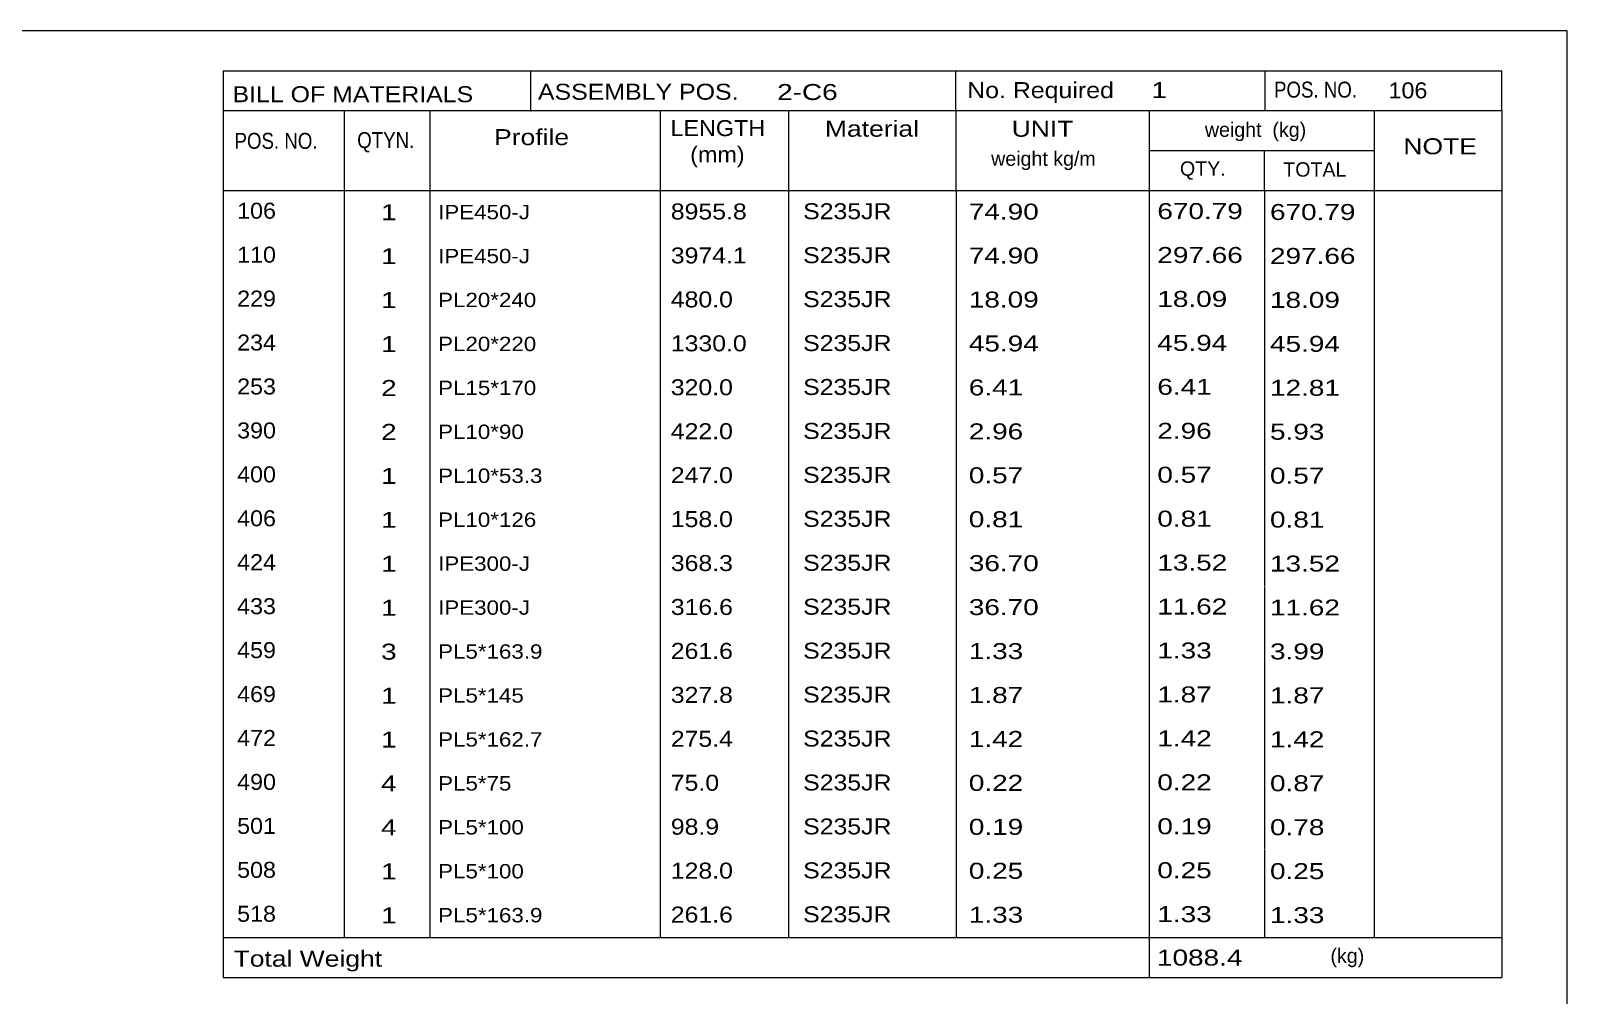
# Model space of a CAD drawing. Header units: millimetres. Extents: x 2 to 579, y 1 to 825.
# Drawn here: x 367.5 to 579, y 692.2 to 825 of the extents above; entities that cross this region are included whole.
import ezdxf

# ---------------------------------------------------------------- set-up
doc = ezdxf.new("R2010")
doc.units = ezdxf.units.MM
doc.linetypes.add('XKITLINE00', pattern=[0])
doc.layers.add('DrawingSheet', color=5, linetype='Continuous', lineweight=0)
doc.layers.add('OtherObjectType', color=7, linetype='Continuous', lineweight=0)
doc.styles.add('ARIAL_NARROW', font='ARIALN.TTF')

# ---------------------------------------------------------------- blocks, each defined once
blk = doc.blocks.new('*A177')
at = {"layer": 'DrawingSheet', "color": 5, "linetype": 'XKITLINE00', "lineweight": 0}
for p, q in [((579, 825), (5, 825)), ((579, 5), (579, 825))]:
    blk.add_line(p, q, dxfattribs=at)
blk = doc.blocks.new('*A183')
at = {"layer": 'OtherObjectType', "color": 7, "linetype": 'XKITLINE00', "lineweight": 0}
for p, q in [((393.98, 819.5), (569.98, 819.5)), ((393.98, 819.5), (393.98, 808.5)), ((436.26, 819.42), (436.26, 813.87)), ((494.85, 814), (494.85, 819.5)), ((537.43, 813.96), (537.43, 819.42)), ((569.98, 814), (569.98, 819.5)), ((393.98, 814), (569.98, 814)), ((410.64, 814), (410.64, 803)), ((422.4, 813.98), (422.4, 803.03)), ((454.12, 813.99), (454.13, 803)), ((471.78, 813.98), (471.78, 803)), ((494.85, 813.98), (494.85, 803)), ((521.43, 814), (521.43, 803)), ((552.42, 814), (552.42, 803)), ((569.98, 814), (569.98, 808.5)), ((393.98, 808.5), (393.98, 803)), ((521.45, 808.52), (552.45, 808.52)), ((537.28, 808.52), (537.28, 803)), ((569.98, 808.5), (569.98, 803)), ((393.98, 803), (569.98, 803)), ((393.98, 803), (393.98, 796.95)), ((410.63, 803), (410.63, 796.95)), ((422.44, 802.99), (422.44, 796.95)), ((454.12, 803), (454.11, 796.95)), ((471.79, 803), (471.79, 796.95)), ((494.87, 803), (494.87, 796.95)), ((521.44, 803), (521.44, 796.95)), ((537.33, 802.95), (537.33, 796.95)), ((552.43, 803), (552.43, 796.95)), ((569.98, 803), (569.98, 796.95)), ((393.98, 796.95), (393.98, 790.9)), ((410.63, 796.95), (410.63, 790.9)), ((422.44, 796.94), (422.44, 790.9)), ((454.12, 796.95), (454.11, 790.9)), ((471.79, 796.95), (471.79, 790.9)), ((494.87, 796.95), (494.87, 790.9)), ((521.44, 796.95), (521.44, 790.9)), ((537.33, 796.9), (537.33, 790.9)), ((552.43, 796.95), (552.43, 790.9)), ((569.98, 796.95), (569.98, 790.9)), ((393.98, 790.9), (393.98, 784.85)), ((410.63, 790.9), (410.63, 784.85)), ((422.44, 790.89), (422.44, 784.85)), ((454.12, 790.9), (454.11, 784.85)), ((471.79, 790.9), (471.79, 784.85)), ((494.87, 790.9), (494.87, 784.85)), ((521.44, 790.9), (521.44, 784.85)), ((537.33, 790.85), (537.33, 784.85)), ((552.43, 790.9), (552.43, 784.85)), ((569.98, 790.9), (569.98, 784.85)), ((393.98, 784.85), (393.98, 778.8)), ((410.63, 784.85), (410.63, 778.8)), ((422.44, 784.84), (422.44, 778.8)), ((454.12, 784.85), (454.11, 778.8)), ((471.79, 784.85), (471.79, 778.8)), ((494.87, 784.85), (494.87, 778.8)), ((521.44, 784.85), (521.44, 778.8)), ((537.33, 784.8), (537.33, 778.8)), ((552.43, 784.85), (552.43, 778.8)), ((569.98, 784.85), (569.98, 778.8)), ((393.98, 778.8), (393.98, 772.75)), ((410.63, 778.8), (410.63, 772.75)), ((422.44, 778.79), (422.44, 772.75)), ((454.12, 778.8), (454.11, 772.75)), ((471.79, 778.8), (471.79, 772.75)), ((494.87, 778.8), (494.87, 772.75)), ((521.44, 778.8), (521.44, 772.75)), ((537.33, 778.75), (537.33, 772.75)), ((552.43, 778.8), (552.43, 772.75)), ((569.98, 778.8), (569.98, 772.75)), ((393.98, 772.75), (393.98, 766.7)), ((410.63, 772.75), (410.63, 766.7)), ((422.44, 772.74), (422.44, 766.7)), ((454.12, 772.75), (454.11, 766.7)), ((471.79, 772.75), (471.79, 766.7)), ((494.87, 772.75), (494.87, 766.7)), ((521.44, 772.75), (521.44, 766.7)), ((537.33, 772.7), (537.33, 766.7)), ((552.43, 772.75), (552.43, 766.7)), ((569.98, 772.75), (569.98, 766.7)), ((393.98, 766.7), (393.98, 760.65)), ((410.63, 766.7), (410.63, 760.65)), ((422.44, 766.69), (422.44, 760.65)), ((454.12, 766.7), (454.11, 760.65)), ((471.79, 766.7), (471.79, 760.65)), ((494.87, 766.7), (494.87, 760.65)), ((521.44, 766.7), (521.44, 760.65)), ((537.33, 766.65), (537.33, 760.65)), ((552.43, 766.7), (552.43, 760.65)), ((569.98, 766.7), (569.98, 760.65)), ((393.98, 760.65), (393.98, 754.6)), ((410.63, 760.65), (410.63, 754.6)), ((422.44, 760.64), (422.44, 754.6)), ((454.12, 760.65), (454.11, 754.6)), ((471.79, 760.65), (471.79, 754.6)), ((494.87, 760.65), (494.87, 754.6)), ((521.44, 760.65), (521.44, 754.6)), ((537.33, 760.6), (537.33, 754.6)), ((552.43, 760.65), (552.43, 754.6)), ((569.98, 760.65), (569.98, 754.6)), ((393.98, 754.6), (393.98, 748.55)), ((410.63, 754.6), (410.63, 748.55)), ((422.44, 754.59), (422.44, 748.55)), ((454.12, 754.6), (454.11, 748.55)), ((471.79, 754.6), (471.79, 748.55)), ((494.87, 754.6), (494.87, 748.55)), ((521.44, 754.6), (521.44, 748.55)), ((537.33, 754.55), (537.33, 748.55)), ((552.43, 754.6), (552.43, 748.55)), ((569.98, 754.6), (569.98, 748.55)), ((393.98, 748.55), (393.98, 742.5)), ((410.63, 748.55), (410.63, 742.5)), ((422.44, 748.54), (422.44, 742.5)), ((454.12, 748.55), (454.11, 742.5)), ((471.79, 748.55), (471.79, 742.5)), ((494.87, 748.55), (494.87, 742.5)), ((521.44, 748.55), (521.44, 742.5)), ((537.33, 748.5), (537.33, 742.5)), ((552.43, 748.55), (552.43, 742.5)), ((569.98, 748.55), (569.98, 742.5)), ((393.98, 742.5), (393.98, 736.45)), ((410.63, 742.5), (410.63, 736.45)), ((422.44, 742.49), (422.44, 736.45)), ((454.12, 742.5), (454.11, 736.45)), ((471.79, 742.5), (471.79, 736.45)), ((494.87, 742.5), (494.87, 736.45)), ((521.44, 742.5), (521.44, 736.45)), ((552.43, 742.5), (552.43, 736.45)), ((569.98, 742.5), (569.98, 736.45)), ((537.33, 742.45), (537.33, 736.45)), ((393.98, 736.45), (393.98, 730.4)), ((410.63, 736.45), (410.63, 730.4)), ((422.44, 736.44), (422.44, 730.4)), ((454.12, 736.45), (454.11, 730.4)), ((471.79, 736.45), (471.79, 730.4)), ((494.87, 736.45), (494.87, 730.4)), ((521.44, 736.45), (521.44, 730.4)), ((537.33, 736.4), (537.33, 730.4)), ((552.43, 736.45), (552.43, 730.4)), ((569.98, 736.45), (569.98, 730.4)), ((393.98, 730.4), (393.98, 724.35)), ((410.63, 730.4), (410.63, 724.35)), ((422.44, 730.39), (422.44, 724.35)), ((454.12, 730.4), (454.11, 724.35)), ((471.79, 730.4), (471.79, 724.35)), ((494.87, 730.4), (494.87, 724.35)), ((521.44, 730.4), (521.44, 724.35)), ((537.33, 730.35), (537.33, 724.35)), ((552.43, 730.4), (552.43, 724.35)), ((569.98, 730.4), (569.98, 724.35)), ((393.98, 724.35), (393.98, 718.3)), ((410.63, 724.35), (410.63, 718.3)), ((422.44, 724.34), (422.44, 718.3)), ((454.12, 724.35), (454.11, 718.3)), ((471.79, 724.35), (471.79, 718.3)), ((494.87, 724.35), (494.87, 718.3)), ((521.44, 724.35), (521.44, 718.3)), ((537.33, 724.3), (537.33, 718.3)), ((552.43, 724.35), (552.43, 718.3)), ((569.98, 724.35), (569.98, 718.3)), ((393.98, 718.3), (393.98, 712.25)), ((410.63, 718.3), (410.63, 712.25)), ((422.44, 718.29), (422.44, 712.25)), ((454.12, 718.3), (454.11, 712.25)), ((471.79, 718.3), (471.79, 712.25)), ((494.87, 718.3), (494.87, 712.25)), ((521.44, 718.3), (521.44, 712.25)), ((537.33, 718.25), (537.33, 712.25)), ((552.43, 718.3), (552.43, 712.25)), ((569.98, 718.3), (569.98, 712.25)), ((393.98, 712.25), (393.98, 706.2)), ((410.63, 712.25), (410.63, 706.2)), ((422.44, 712.24), (422.44, 706.2)), ((454.12, 712.25), (454.11, 706.2)), ((471.79, 712.25), (471.79, 706.2)), ((494.87, 712.25), (494.87, 706.2)), ((521.44, 712.25), (521.44, 706.2)), ((537.33, 712.2), (537.33, 706.2)), ((552.43, 712.25), (552.43, 706.2)), ((569.98, 712.25), (569.98, 706.2)), ((393.98, 706.2), (393.98, 700.15)), ((410.63, 706.2), (410.63, 700.15)), ((422.44, 706.19), (422.44, 700.15)), ((454.12, 706.2), (454.11, 700.15)), ((471.79, 706.2), (471.79, 700.15)), ((494.87, 706.2), (494.87, 700.15)), ((521.44, 706.2), (521.44, 700.15)), ((537.33, 706.15), (537.33, 700.15)), ((552.43, 706.2), (552.43, 700.15)), ((569.98, 706.2), (569.98, 700.15)), ((393.98, 700.15), (569.98, 700.15)), ((393.98, 700.15), (393.98, 694.65)), ((521.44, 700.15), (521.44, 694.65)), ((569.98, 700.15), (569.98, 694.65)), ((393.98, 694.65), (569.98, 694.65))]:
    blk.add_line(p, q, dxfattribs=at)
at = {"layer": 'OtherObjectType', "color": 7, "style": 'ARIAL_NARROW'}
for s, height, width, p in [('BILL OF MATERIALS', 2.2, 1.36, (395.25, 815.16)), ('ASSEMBLY POS.', 2.2, 1.36, (437.3, 815.5)), ('2-C6', 2.2, 1.525501, (470.23, 815.46)), ('No. Required', 2.2, 1.36, (496.39, 815.72)), ('1', 2.2, 1.525501, (521.75, 815.72)), ('POS. NO.', 2.2, 1.02, (538.63, 815.79)), ('106', 2.2, 1.270501, (554.4, 815.69)), ('LENGTH', 2.2, 1.275, (455.54, 810.49)), ('Material', 2.2, 1.445, (476.81, 810.41)), ('UNIT', 2.2, 1.445, (502.52, 810.4)), ('weight  (kg)', 1.98, 1.19, (529.11, 810.39)), ('POS. NO.', 2.2, 1.02, (395.53, 808.74)), ('QTYN.', 2.2, 1.02, (412.42, 808.84)), ('Profile', 2.2, 1.445, (431.26, 809.25)), ('NOTE', 2.2, 1.445, (556.44, 807.99)), ('(mm)', 2.2, 1.275, (458.26, 806.86)), ('weight kg/m', 1.98, 1.19, (499.69, 806.4)), ('QTY.', 1.98, 1.19, (525.68, 805.03)), ('TOTAL', 1.98, 1.19, (539.9, 804.91)), ('106', 2.2, 1.270501, (395.89, 799.12)), ('1', 2.2, 1.525501, (415.71, 798.91)), ('IPE450-J', 1.98, 1.355501, (423.56, 799.04)), ('8955.8', 2.2, 1.355501, (455.59, 799.01)), ('S235JR', 2.2, 1.355501, (473.81, 799.05)), ('74.90', 2.2, 1.525501, (496.62, 798.99)), ('670.79', 2.2, 1.525501, (522.57, 799.07)), ('670.79', 2.2, 1.525501, (538.08, 798.94)), ('110', 2.2, 1.270501, (395.89, 793.07)), ('1', 2.2, 1.525501, (415.71, 792.86)), ('IPE450-J', 1.98, 1.355501, (423.56, 792.99)), ('3974.1', 2.2, 1.355501, (455.59, 792.96)), ('S235JR', 2.2, 1.355501, (473.81, 793)), ('74.90', 2.2, 1.525501, (496.62, 792.94)), ('297.66', 2.2, 1.525501, (522.57, 793.02)), ('297.66', 2.2, 1.525501, (538.08, 792.89)), ('229', 2.2, 1.270501, (395.89, 787.02)), ('1', 2.2, 1.525501, (415.71, 786.81)), ('480.0', 2.2, 1.355501, (455.59, 786.91)), ('S235JR', 2.2, 1.355501, (473.81, 786.95)), ('18.09', 2.2, 1.525501, (496.62, 786.89)), ('18.09', 2.2, 1.525501, (522.57, 786.97)), ('18.09', 2.2, 1.525501, (538.08, 786.84)), ('PL20*240', 1.98, 1.355501, (423.56, 786.94)), ('234', 2.2, 1.270501, (395.89, 780.97)), ('1', 2.2, 1.525501, (415.71, 780.76)), ('PL20*220', 1.98, 1.355501, (423.56, 780.89)), ('1330.0', 2.2, 1.355501, (455.59, 780.86)), ('S235JR', 2.2, 1.355501, (473.81, 780.9)), ('45.94', 2.2, 1.525501, (496.62, 780.84)), ('45.94', 2.2, 1.525501, (522.57, 780.92)), ('45.94', 2.2, 1.525501, (538.08, 780.79)), ('253', 2.2, 1.270501, (395.89, 774.92)), ('2', 2.2, 1.525501, (415.71, 774.71)), ('PL15*170', 1.98, 1.355501, (423.56, 774.84)), ('320.0', 2.2, 1.355501, (455.59, 774.81)), ('S235JR', 2.2, 1.355501, (473.81, 774.85)), ('6.41', 2.2, 1.525501, (496.62, 774.79)), ('6.41', 2.2, 1.525501, (522.57, 774.87)), ('12.81', 2.2, 1.525501, (538.08, 774.74)), ('390', 2.2, 1.270501, (395.89, 768.87)), ('2', 2.2, 1.525501, (415.71, 768.66)), ('PL10*90', 1.98, 1.355501, (423.56, 768.79)), ('422.0', 2.2, 1.355501, (455.59, 768.76)), ('S235JR', 2.2, 1.355501, (473.81, 768.8)), ('2.96', 2.2, 1.525501, (496.62, 768.74)), ('2.96', 2.2, 1.525501, (522.57, 768.82)), ('5.93', 2.2, 1.525501, (538.08, 768.69)), ('400', 2.2, 1.270501, (395.89, 762.82)), ('1', 2.2, 1.525501, (415.71, 762.61)), ('PL10*53.3', 1.98, 1.355501, (423.56, 762.74)), ('247.0', 2.2, 1.355501, (455.59, 762.71)), ('S235JR', 2.2, 1.355501, (473.81, 762.75)), ('0.57', 2.2, 1.525501, (496.62, 762.69)), ('0.57', 2.2, 1.525501, (522.57, 762.77)), ('0.57', 2.2, 1.525501, (538.08, 762.64)), ('406', 2.2, 1.270501, (395.89, 756.77)), ('1', 2.2, 1.525501, (415.71, 756.56)), ('PL10*126', 1.98, 1.355501, (423.56, 756.69)), ('158.0', 2.2, 1.355501, (455.59, 756.66)), ('S235JR', 2.2, 1.355501, (473.81, 756.7)), ('0.81', 2.2, 1.525501, (496.62, 756.64)), ('0.81', 2.2, 1.525501, (522.57, 756.72)), ('0.81', 2.2, 1.525501, (538.08, 756.59)), ('424', 2.2, 1.270501, (395.89, 750.72)), ('1', 2.2, 1.525501, (415.71, 750.51)), ('IPE300-J', 1.98, 1.355501, (423.56, 750.64)), ('368.3', 2.2, 1.355501, (455.59, 750.61)), ('S235JR', 2.2, 1.355501, (473.81, 750.65)), ('36.70', 2.2, 1.525501, (496.62, 750.59)), ('13.52', 2.2, 1.525501, (522.57, 750.67)), ('13.52', 2.2, 1.525501, (538.08, 750.54)), ('433', 2.2, 1.270501, (395.89, 744.67)), ('316.6', 2.2, 1.355501, (455.59, 744.56)), ('S235JR', 2.2, 1.355501, (473.81, 744.6)), ('36.70', 2.2, 1.525501, (496.62, 744.54)), ('11.62', 2.2, 1.525501, (522.57, 744.62)), ('11.62', 2.2, 1.525501, (538.08, 744.49)), ('1', 2.2, 1.525501, (415.71, 744.46)), ('IPE300-J', 1.98, 1.355501, (423.56, 744.59)), ('459', 2.2, 1.270501, (395.89, 738.62)), ('3', 2.2, 1.525501, (415.71, 738.41)), ('PL5*163.9', 1.98, 1.355501, (423.56, 738.54)), ('261.6', 2.2, 1.355501, (455.59, 738.51)), ('S235JR', 2.2, 1.355501, (473.81, 738.55)), ('1.33', 2.2, 1.525501, (496.62, 738.49)), ('1.33', 2.2, 1.525501, (522.57, 738.57)), ('3.99', 2.2, 1.525501, (538.08, 738.44)), ('469', 2.2, 1.270501, (395.89, 732.57)), ('1', 2.2, 1.525501, (415.71, 732.36)), ('PL5*145', 1.98, 1.355501, (423.56, 732.49)), ('327.8', 2.2, 1.355501, (455.59, 732.46)), ('S235JR', 2.2, 1.355501, (473.81, 732.5)), ('1.87', 2.2, 1.525501, (496.62, 732.44)), ('1.87', 2.2, 1.525501, (522.57, 732.52)), ('1.87', 2.2, 1.525501, (538.08, 732.39)), ('472', 2.2, 1.270501, (395.89, 726.52)), ('1', 2.2, 1.525501, (415.71, 726.31)), ('PL5*162.7', 1.98, 1.355501, (423.56, 726.44)), ('275.4', 2.2, 1.355501, (455.59, 726.41)), ('S235JR', 2.2, 1.355501, (473.81, 726.45)), ('1.42', 2.2, 1.525501, (496.62, 726.39)), ('1.42', 2.2, 1.525501, (522.57, 726.47)), ('1.42', 2.2, 1.525501, (538.08, 726.34)), ('490', 2.2, 1.270501, (395.89, 720.47)), ('4', 2.2, 1.525501, (415.71, 720.26)), ('PL5*75', 1.98, 1.355501, (423.56, 720.39)), ('75.0', 2.2, 1.355501, (455.59, 720.36)), ('S235JR', 2.2, 1.355501, (473.81, 720.4)), ('0.22', 2.2, 1.525501, (496.62, 720.34)), ('0.22', 2.2, 1.525501, (522.57, 720.42)), ('0.87', 2.2, 1.525501, (538.08, 720.29)), ('501', 2.2, 1.270501, (395.89, 714.42)), ('4', 2.2, 1.525501, (415.71, 714.21)), ('PL5*100', 1.98, 1.355501, (423.56, 714.34)), ('98.9', 2.2, 1.355501, (455.59, 714.31)), ('S235JR', 2.2, 1.355501, (473.81, 714.35)), ('0.19', 2.2, 1.525501, (496.62, 714.29)), ('0.19', 2.2, 1.525501, (522.57, 714.37)), ('0.78', 2.2, 1.525501, (538.08, 714.24)), ('508', 2.2, 1.270501, (395.89, 708.37)), ('1', 2.2, 1.525501, (415.71, 708.16)), ('PL5*100', 1.98, 1.355501, (423.56, 708.29)), ('128.0', 2.2, 1.355501, (455.59, 708.26)), ('S235JR', 2.2, 1.355501, (473.81, 708.3)), ('0.25', 2.2, 1.525501, (496.62, 708.24)), ('0.25', 2.2, 1.525501, (522.57, 708.32)), ('0.25', 2.2, 1.525501, (538.08, 708.19)), ('518', 2.2, 1.270501, (395.89, 702.32)), ('261.6', 2.2, 1.355501, (455.59, 702.21)), ('S235JR', 2.2, 1.355501, (473.81, 702.25)), ('1.33', 2.2, 1.525501, (496.62, 702.19)), ('1.33', 2.2, 1.525501, (522.57, 702.27)), ('1', 2.2, 1.525501, (415.71, 702.11)), ('PL5*163.9', 1.98, 1.355501, (423.56, 702.24)), ('1.33', 2.2, 1.525501, (538.08, 702.14)), ('Total Weight', 2.2, 1.445, (395.4, 696.14)), ('1088.4', 2.2, 1.525501, (522.52, 696.29)), ('(kg)', 1.98, 1.19, (546.4, 696.66))]:
    blk.add_text(s, height=height, dxfattribs=dict(at, width=width)).set_placement(p)

msp = doc.modelspace()

# ---------------------------------------------------------------- block references
at = {"lineweight": 0}
for name in ['*A177', '*A183']:
    msp.add_blockref(name, (0, 0), dxfattribs=at)

doc.saveas('drawing.dxf')
